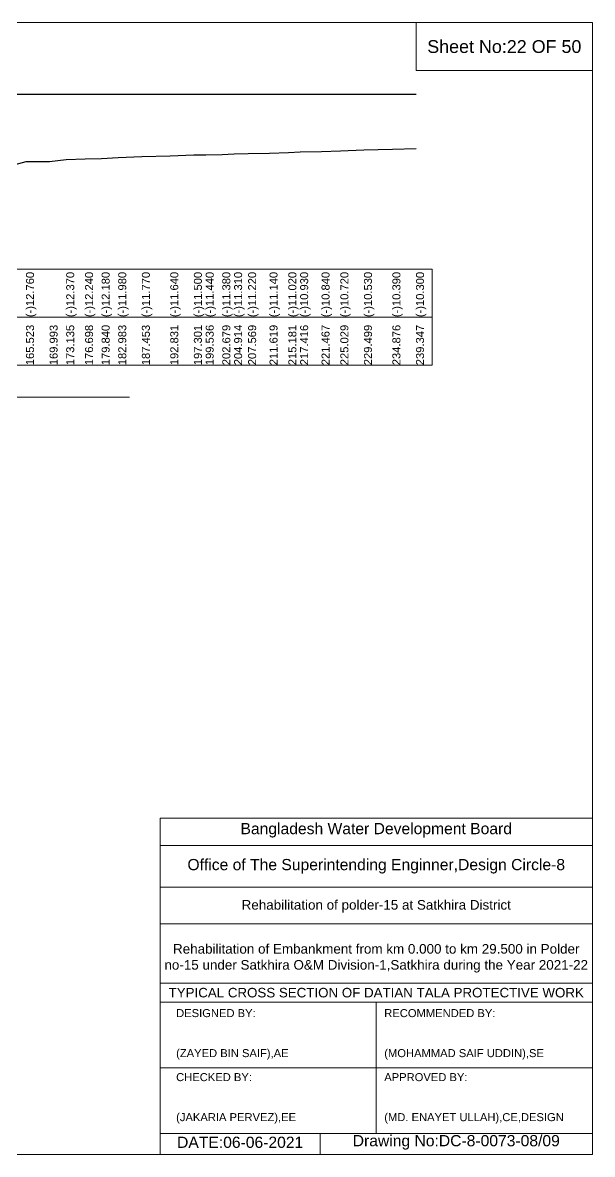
# Model space of a CAD drawing. Header units: inches. Extents: x 89000 to 845000, y -7071 to 31.
# Drawn here: x 421441 to 425000, y -7071 to 0 of the extents above; entities that cross this region are included whole.
import ezdxf

# ---------------------------------------------------------------- set-up
doc = ezdxf.new("R2010")
doc.units = ezdxf.units.IN
doc.header["$LTSCALE"] = 7
doc.header["$MEASUREMENT"] = 0
for name, color, linetype, lineweight in [('Cross section Data Border', 7, 'Continuous', 9), ('Cross Section Labels', 7, 'Continuous', 9), ('Existing_Bed_Level for Xsection', 7, 'Continuous', 25), ('Long Section Labels', 7, 'Continuous', 9)]:
    doc.layers.add(name, color=color, linetype=linetype, lineweight=lineweight)
doc.styles.get("Standard").update_dxf_attribs({"font": 'arial.ttf'})

msp = doc.modelspace()

# ---------------------------------------------------------------- linework, layer by layer
at = {"layer": 'Cross section Data Border'}
msp.add_lwpolyline([(415100, -1540.51), (423998.43778, -1540.51), (423998.43778, -2140.51), (415100, -2140.51)], close=True, dxfattribs=at)
msp.add_lwpolyline([(415100, -1840.51), (423998.43778, -1840.51)], dxfattribs=at)
at = {"layer": 'Cross Section Labels'}
for points in [[(415000, 0), (425000, 0), (425000, -7071), (415000, -7071)], [(423900, 0), (425000, 0), (425000, -300), (423900, -300)]]:
    msp.add_lwpolyline(points, close=True, dxfattribs=at)
for points in [[(417789.21889, -2340.51), (419949.21889, -2340.51), (422109.21889, -2340.51)], [(422300, -7071), (422300, -4971), (425000, -4971)], [(422300, -5141), (425000, -5141)], [(422300, -5401), (425000, -5401)], [(422300, -5631), (425000, -5631)], [(422300, -6001), (425000, -6001)], [(422300, -6121), (425000, -6121)], [(423650, -6121), (423650, -6941)], [(422300, -6531), (425000, -6531)], [(422300, -6941), (425000, -6941)], [(423300, -6941), (423300, -7071)]]:
    msp.add_lwpolyline(points, dxfattribs=at)
at = {"layer": 'Existing_Bed_Level for Xsection'}
for points in [[(416000, -447.51), (423898.43778, -447.51)], [(421284.79836, -916.11), (421462.24278, -868.59), (421609.76153, -868.59), (421713.45917, -855.72), (421831.0455, -851.43), (421934.73007, -849.45), (422038.43774, -842.85), (422185.94718, -835.92), (422363.41976, -831.63), (422510.92583, -827.01), (422584.68012, -825.03), (422688.40471, -823.05), (422762.15577, -820.74), (422849.77754, -817.77), (422983.41392, -815.13), (423100.98105, -811.17), (423174.74104, -808.2), (423308.39563, -805.23), (423425.95035, -801.27), (423573.46781, -795), (423750.92325, -790.38), (423898.43778, -787.41)]]:
    msp.add_lwpolyline(points, dxfattribs=at)

# ---------------------------------------------------------------- texts
at = {"layer": 'Cross Section Labels', "attachment_point": 5}
for s, insert, char_height in [('Sheet No:22 OF 50', (424450, -150), 80), ('Bangladesh Water Development Board', (423650, -5046), 70), ('Office of The Superintending Enginner,Design Circle-8', (423650, -5271), 70)]:
    msp.add_mtext(s, dxfattribs=dict(at, insert=insert, char_height=char_height))
at = {"layer": 'Cross Section Labels'}
for s, insert, char_height, width, attachment_point in [('Rehabilitation of polder-15 at Satkhira District', (423650, -5521), 60, 2800, 5), ('Rehabilitation of Embankment from km 0.000 to km 29.500 in Polder no-15 under Satkhira O&M Division-1,Satkhira during the Year 2021-22', (423650, -5846), 60, 2700, 5), ('TYPICAL CROSS SECTION OF DATIAN TALA PROTECTIVE WORK', (423650, -6061), 59.5765532, 2800, 5), ('DESIGNED BY:^J^J^J(ZAYED BIN SAIF),AE', (422400, -6321), 50, 1400, 4), ('RECOMMENDED BY:^J^J^J(MOHAMMAD SAIF UDDIN),SE', (423700, -6321), 50, 1400, 4), ('CHECKED BY:^J^J^J(JAKARIA PERVEZ),EE', (422400, -6721), 50, 1400, 4), ('APPROVED BY:^J^J^J(MD. ENAYET ULLAH),CE,DESIGN', (423700, -6721), 50, 1400, 4), ('DATE:06-06-2021', (422800, -6996), 70, 1400, 5), ('Drawing No:DC-8-0073-08/09', (424150, -6996), 70, 2200, 5)]:
    msp.add_mtext(s, dxfattribs=dict(at, insert=insert, char_height=char_height, width=width, attachment_point=attachment_point))
at = {"layer": 'Long Section Labels', "char_height": 50, "attachment_point": 1, "rotation": 90}
for s, insert in [('(-)12.760', (421462.24278, -1840.51)), ('(-)12.760', (421462.24278, -1840.51)), ('(-)12.370', (421713.45917, -1840.51)), ('(-)12.240', (421831.0455, -1840.51)), ('(-)12.180', (421934.73007, -1840.51)), ('(-)11.980', (422038.43774, -1840.51)), ('(-)11.770', (422185.94718, -1840.51)), ('(-)11.640', (422363.41976, -1840.51)), ('(-)11.500', (422510.92583, -1840.51)), ('(-)11.440', (422584.68012, -1840.51)), ('(-)11.380', (422688.40471, -1840.51)), ('(-)11.310', (422762.15577, -1840.51)), ('(-)11.220', (422849.77754, -1840.51)), ('(-)11.140', (422983.41392, -1840.51)), ('(-)11.020', (423100.98105, -1840.51)), ('(-)10.930', (423174.74104, -1840.51)), ('(-)10.840', (423308.39563, -1840.51)), ('(-)10.720', (423425.95035, -1840.51)), ('(-)10.530', (423573.46781, -1840.51)), ('(-)10.390', (423750.92325, -1840.51)), ('(-)10.300', (423898.43778, -1840.51)), ('165.523', (421462.24278, -2140.51)), ('169.993', (421609.76153, -2140.51)), ('173.135', (421713.45917, -2140.51)), ('176.698', (421831.0455, -2140.51)), ('179.840', (421934.73007, -2140.51)), ('182.983', (422038.43774, -2140.51)), ('187.453', (422185.94718, -2140.51)), ('192.831', (422363.41976, -2140.51)), ('197.301', (422510.92583, -2140.51)), ('199.536', (422584.68012, -2140.51)), ('202.679', (422688.40471, -2140.51)), ('204.914', (422762.15577, -2140.51)), ('207.569', (422849.77754, -2140.51)), ('211.619', (422983.41392, -2140.51)), ('215.181', (423100.98105, -2140.51)), ('217.416', (423174.74104, -2140.51)), ('221.467', (423308.39563, -2140.51)), ('225.029', (423425.95035, -2140.51)), ('229.499', (423573.46781, -2140.51)), ('234.876', (423750.92325, -2140.51)), ('239.347', (423898.43778, -2140.51))]:
    msp.add_mtext(s, dxfattribs=dict(at, insert=insert))

doc.saveas('drawing.dxf')
